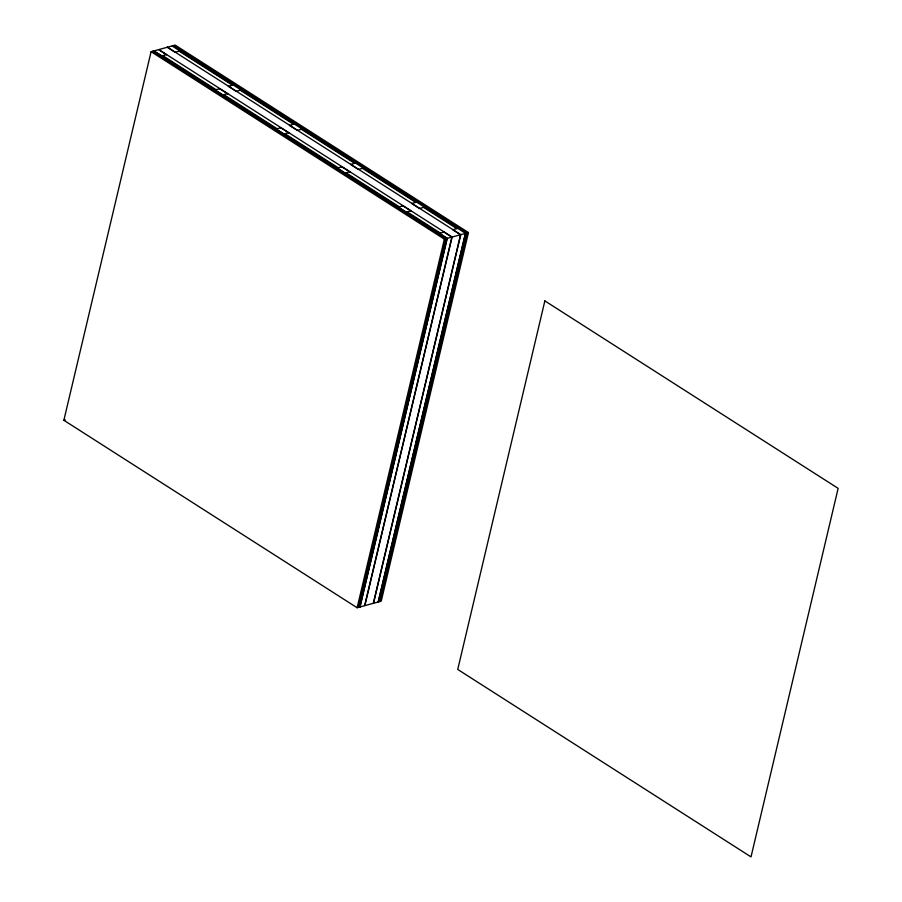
<?xml version="1.0" encoding="UTF-8"?>
<svg xmlns="http://www.w3.org/2000/svg" width="902" height="902" viewBox="0 0 902 902"><rect width="100%" height="100%" fill="white"/><g stroke="black" fill="none" stroke-linecap="round" stroke-linejoin="round"><path stroke-width="1.35" d="M444.055 232.096L451.879 237.102L364.645 605.693L357.136 607.745L63.862 420.276L151.096 51.685L158.594 49.633L166.419 54.627M357.136 607.745L444.37 239.143L451.879 237.102M358.59 607.35L445.813 238.748L152.539 51.29M359.83 607.001L447.054 238.41L439.24 233.415L444.258 232.04M360.033 606.956L447.257 238.353L153.983 50.895M452.082 237.046L364.848 605.637L378.141 602.006L465.364 233.415L452.082 237.046L158.797 49.576L172.09 45.946L465.567 233.359L468.465 232.569L381.23 601.16L378.344 601.95L465.567 233.359M373.315 603.325L460.55 234.723L452.725 229.728L457.551 228.409M373.518 603.269L460.753 234.667L167.479 47.208M379.787 601.555L467.022 232.964L173.736 45.495M172.293 45.889L175.18 45.1L468.465 232.569M166.622 54.571L161.605 55.947L153.78 50.952M179.915 50.94L175.089 52.26L167.276 47.265M219.896 88.633L214.879 89.997L222.704 95.003L227.721 93.628M233.19 85.002L228.375 86.321L236.189 91.316L241.014 89.997M280.996 127.689L275.978 129.054L283.803 134.06L288.82 132.684M294.289 124.059L289.474 125.378L297.288 130.373L302.114 129.054M342.095 166.746L337.077 168.11L344.902 173.116L349.92 171.741M355.388 163.115L350.574 164.423L358.387 169.429L363.213 168.11M403.194 205.791L398.177 207.167L406.001 212.173L411.019 210.797M416.487 202.172L411.673 203.48L419.486 208.486L424.312 207.167M63.862 420.276L65.305 419.881M179.148 51.155L232.434 85.205M240.248 90.211L293.533 124.262M301.347 129.268L354.633 163.318M362.446 168.313L415.732 202.375M423.545 207.37L456.784 228.623M219.693 88.689L227.518 93.684M280.793 127.746L288.617 132.741M341.892 166.802L349.717 171.797M402.991 205.848L410.816 210.854M162.766 55.631L216.04 89.681M223.865 94.687L277.139 128.738M284.964 133.733L338.239 167.795M346.064 172.789L399.338 206.851M407.163 211.846L440.401 233.099M151.096 51.685L444.37 239.143M544.864 300.907L457.742 669.431L751.016 856.9L838.138 488.365L544.864 300.907"/></g></svg>
